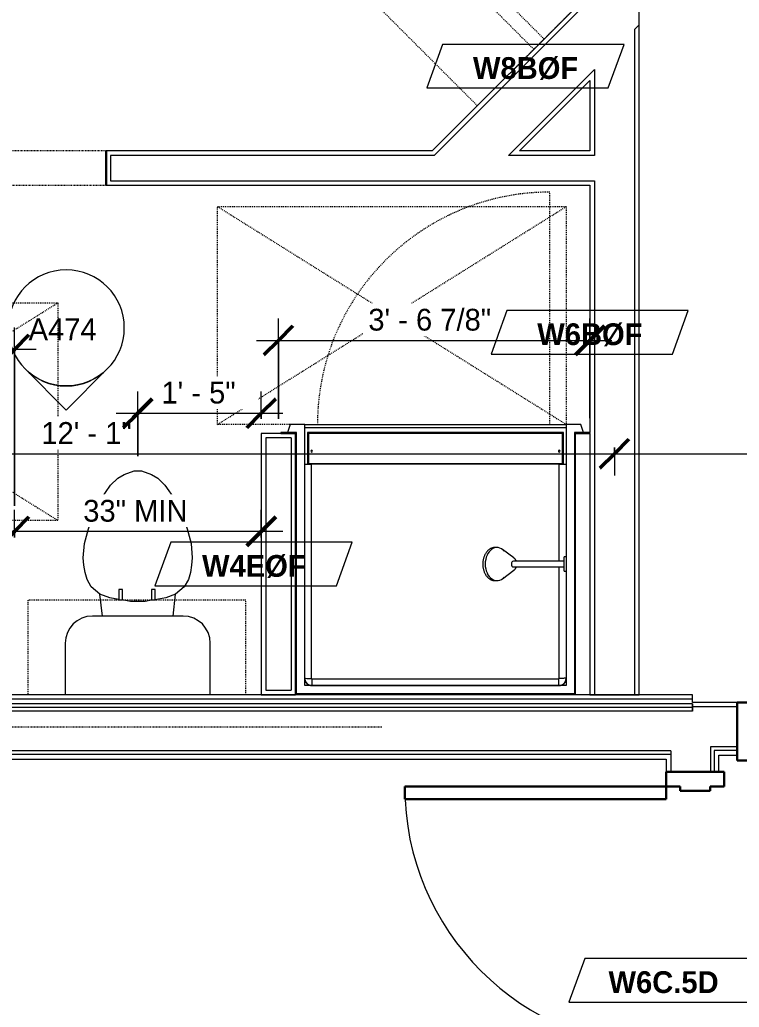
# Model space of a CAD drawing. Header units: inches. Extents: x -4010 to -1814, y 9846 to 12241.
# Drawn here: x -3594.3 to -3495.2, y 11711.6 to 11847.6 of the extents above; entities that cross this region are included whole.
import ezdxf

# ---------------------------------------------------------------- set-up
doc = ezdxf.new("R2010")
doc.units = ezdxf.units.IN
doc.header["$MEASUREMENT"] = 0
for name, pattern in [('Dash', [0.25, 0.125, -0.125]), ('Dash 3_32_', [0.1875, 0.09375, -0.09375]), ('Overhead', [0.15625, 0.09375, -0.0625])]:
    doc.linetypes.add(name, pattern=pattern)
for name, color, linetype, lineweight in [('0-1', 7, 'Continuous', 5), ('0-3', 8, 'Continuous', 9), ('A-ANNO-DIMS', 211, 'Continuous', 9), ('A-ANNO-DIMS-32', 211, 'Continuous', 9), ('A-DETL-1', 90, 'Dash 3_32_', 18), ('A-DETL-GENF-3', 92, 'Overhead', 9), ('A-DETL-MEDM', 33, 'Continuous', 30), ('A-DOOR-1', 7, 'Continuous', 9), ('A-DOOR-2', 10, 'Continuous', 30), ('A-DOOR-3', 31, 'Continuous', 9), ('A-DOOR-FRAM-2', 10, 'Continuous', 30), ('A-GENM', 5, 'Continuous', 9), ('A-GENM-HDLN', 13, 'Dash', 9), ('A-WALL', 113, 'Continuous', 18), ('A-WALL-2', 250, 'Continuous', 18), ('A-WALL-3', 113, 'Continuous', 9), ('A-WALL-IDEN', 211, 'Continuous', 9), ('G-ANNO-SYMB-3', 111, 'Continuous', 9), ('I-WALL-3', 7, 'Continuous', 9), ('I-WALL-4', 2, 'Continuous', 9), ('P-SANR-FIXT', 6, 'Continuous', 9), ('P-SANR-FIXT-HDLN', 131, 'Dash', 9), ('Q-CASE', 31, 'Continuous', 9), ('Q-CASE-1', 31, 'Dash', 9), ('Q-CASE-HDLN', 31, 'Dash', 9)]:
    doc.layers.add(name, color=color, linetype=linetype, lineweight=lineweight)
doc.styles.add('Century Gothic', font='ufonts.com_century-gothic.ttf', dxfattribs={"height": 3})
doc.styles.add('Century Gothic_B_1', font='GOTHICB.TTF', dxfattribs={"height": 3})
doc.dimstyles.new('OD_1__HACK_2', dxfattribs={"dimscale": 12, "dimtxt": 3.132505, "dimasz": 0.333333, "dimexe": 0.25, "dimexo": 0.166667, "dimgap": 0.041667, "dimtad": 1, "dimdec": 4, "dimrnd": 0.0625, "dimzin": 3, "dimdsep": 46, "dimlunit": 4, "dimtxsty": 'Century Gothic', "dimblk1": 'OBLIQUE', "dimblk2": 'OBLIQUE', "dimsah": 1, "dimcen": 0.09, "dimdle": 0.25, "dimazin": 0, "dimtfac": 1, "dimtdec": 4, "dimtix": 1, "dimtmove": 0, "dimatfit": 3, "dimfxl": 1, "dimtvp": 1, "dimtfill": 1, "dimfrac": 2, "dimtolj": 1, "dimtzin": 0, "dimarcsym": 2})
doc.dimstyles.new('OD_1__HACK_2_1', dxfattribs={"dimscale": 12, "dimtxt": 3.132505, "dimasz": 0.333333, "dimexe": 0.25, "dimexo": 0.166667, "dimgap": 0.041667, "dimtad": 1, "dimdec": 4, "dimrnd": 0.0625, "dimzin": 3, "dimdsep": 46, "dimlunit": 4, "dimtxsty": 'Century Gothic', "dimblk1": 'OBLIQUE', "dimblk2": 'OBLIQUE', "dimsah": 1, "dimcen": 0.09, "dimdle": 0.25, "dimazin": 0, "dimtfac": 1, "dimtdec": 4, "dimtix": 1, "dimtmove": 0, "dimatfit": 3, "dimfxl": 1, "dimtvp": 1, "dimtfill": 1, "dimfrac": 2, "dimtolj": 1, "dimtzin": 0, "dimarcsym": 2})

# ---------------------------------------------------------------- blocks, each defined once
blk = doc.blocks.new('HOLLOW METAL - UNIT DOOR-2191977-UNIT PLANS - 2ND _ 3RD FLOOR')
at = {"layer": 'A-DOOR-1'}
blk.add_arc((18, -3.875), 36, 180, 270, dxfattribs=at)
at = {"layer": 'A-DOOR-2'}
for p, q in [((16.25, -3.875), (18, -3.875)), ((16.25, -39.875), (16.25, -3.875)), ((18, -3.875), (18, -39.875)), ((18, -39.875), (16.25, -39.875))]:
    blk.add_line(p, q, dxfattribs=at)
at = {"layer": 'A-DOOR-FRAM-2'}
for p, q in [((-20, 4.125), (-18, 4.125)), ((-20, -3.875), (-20, 4.125)), ((-18, 4.125), (-18, 2.1875)), ((18, 4.125), (20, 4.125)), ((18, 2.1875), (18, 4.125)), ((20, 4.125), (20, -3.875)), ((-18, 2.1875), (-17.375, 2.1875)), ((-17.375, 2.1875), (-17.375, -1.9375)), ((17.375, 2.1875), (18, 2.1875)), ((17.375, -1.9375), (17.375, 2.1875)), ((-18, -1.9375), (-18, -3.875)), ((-17.375, -1.9375), (-18, -1.9375)), ((18, -1.9375), (17.375, -1.9375)), ((18, -3.875), (18, -1.9375)), ((-18, -3.875), (-20, -3.875)), ((20, -3.875), (18, -3.875))]:
    blk.add_line(p, q, dxfattribs=at)
blk = doc.blocks.new('HOLLOW METAL - UNIT DOOR-2191978-UNIT PLANS - 2ND _ 3RD FLOOR')
at = {"layer": 'A-DOOR-1'}
blk.add_arc((18, 3.875), 36, 90, 180, dxfattribs=at)
at = {"layer": 'A-DOOR-2'}
for p, q in [((18, 39.875), (16.25, 39.875)), ((16.25, 39.875), (16.25, 3.875)), ((18, 3.875), (18, 39.875)), ((16.25, 3.875), (18, 3.875))]:
    blk.add_line(p, q, dxfattribs=at)
at = {"layer": 'A-DOOR-FRAM-2'}
for p, q in [((-18, 3.875), (-20, 3.875)), ((-20, 3.875), (-20, -4.125)), ((-18, 1.9375), (-18, 3.875)), ((18, 3.875), (18, 1.9375)), ((20, 3.875), (18, 3.875)), ((20, -4.125), (20, 3.875)), ((-17.375, 1.9375), (-18, 1.9375)), ((-17.375, -2.1875), (-17.375, 1.9375)), ((18, 1.9375), (17.375, 1.9375)), ((17.375, 1.9375), (17.375, -2.1875)), ((-18, -4.125), (-18, -2.1875)), ((-18, -2.1875), (-17.375, -2.1875)), ((17.375, -2.1875), (18, -2.1875)), ((18, -2.1875), (18, -4.125)), ((-20, -4.125), (-18, -4.125)), ((18, -4.125), (20, -4.125))]:
    blk.add_line(p, q, dxfattribs=at)
blk = doc.blocks.new('CTR - 1st Phase - Common Walls_rvt-1-UNIT PLANS - 2ND _ 3RD FLOOR')
at = {"layer": 'A-WALL-2'}
for p, q in [((-3501.67, 11754), (-3852.47, 11754)), ((-3501.67, 11753.38), (-3852.47, 11753.38)), ((-3501.67, 11752.94), (-3501.67, 11753.38)), ((-3501.67, 11753.38), (-3501.67, 11752.94)), ((-3501.67, 11752.88), (-3852.47, 11752.88)), ((-3501.67, 11752.38), (-3852.47, 11752.38)), ((-3501.67, 11752.88), (-3501.67, 11752.94)), ((-3495.52, 11752.94), (-3501.67, 11752.94)), ((-3501.67, 11752.94), (-3501.67, 11752.88)), ((-3501.67, 11752.38), (-3501.67, 11752.88)), ((-3501.67, 11752.88), (-3501.67, 11752.38)), ((-3504.67, 11746.88), (-3852.47, 11746.88)), ((-3504.67, 11746.88), (-3504.67, 11746.38)), ((-3495.52, 11747.44), (-3499.17, 11747.44)), ((-3499.17, 11747.44), (-3499.17, 11746.94)), ((-3499.17, 11746.94), (-3499.17, 11746.88)), ((-3499.17, 11746.88), (-3499.17, 11746.31)), ((-3495.52, 11746.94), (-3498.67, 11746.94)), ((-3498.67, 11746.94), (-3498.67, 11746.88)), ((-3498.67, 11746.88), (-3498.67, 11746.38)), ((-3504.67, 11746.38), (-3852.47, 11746.38)), ((-3504.67, 11746.38), (-3504.67, 11745.75)), ((-3504.67, 11745.75), (-3504.67, 11743.99)), ((-3499.17, 11746.31), (-3499.17, 11743.99)), ((-3498.67, 11746.38), (-3498.67, 11746.31)), ((-3498.67, 11746.31), (-3498.67, 11743.99))]:
    blk.add_line(p, q, dxfattribs=at)
at = {"layer": 'I-WALL-3'}
for p, q in [((-3556.3, 11754.63), (-3852.47, 11754.63)), ((-3501.67, 11754.63), (-3517.8, 11754.63)), ((-3501.67, 11753.56), (-3501.67, 11754.63)), ((-3495.52, 11753.56), (-3501.67, 11753.56)), ((-3852.47, 11745.75), (-3505.3, 11745.75)), ((-3505.3, 11745.75), (-3505.3, 11743.99)), ((-3498.05, 11746.31), (-3495.52, 11746.31)), ((-3498.05, 11743.99), (-3498.05, 11746.31))]:
    blk.add_line(p, q, dxfattribs=at)
at = {"layer": '0-3'}
for name, p, rotation in [('HOLLOW METAL - UNIT DOOR-2191977-UNIT PLANS - 2ND _ 3RD FLOOR', (-3475.52, 11749.69), 180), ('HOLLOW METAL - UNIT DOOR-2191978-UNIT PLANS - 2ND _ 3RD FLOOR', (-3501.42, 11723.99), 89.99999999998884)]:
    blk.add_blockref(name, p, dxfattribs=dict(at, rotation=rotation))
blk = doc.blocks.new('Door-Opening - 34_ x 80_-3928388-UNIT PLANS - 2ND _ 3RD FLOOR')
at = {"layer": 'A-DETL-GENF-3'}
for p, q in [((16.68, 2.38), (-17.32, 2.38)), ((-17.32, -2.37), (16.68, -2.37))]:
    blk.add_line(p, q, dxfattribs=at)
at = {"layer": 'A-DETL-MEDM'}
for p, q in [((-17.32, 2.38), (-17.32, -2.37)), ((16.68, -2.37), (16.68, 2.38))]:
    blk.add_line(p, q, dxfattribs=at)
blk = doc.blocks.new('OD_CW_Closet - OD_CW_Closet-3852330-UNIT PLANS - 2ND _ 3RD FLOOR')
at = {"layer": 'Q-CASE-HDLN'}
for p, q in [((0.74, -24), (0.74, 0)), ((0.74, 0), (64.78, 0)), ((64.78, 0), (64.78, -24)), ((0.74, -11), (64.78, -11)), ((0.74, -13), (64.78, -13)), ((64.78, -24), (0.74, -24))]:
    blk.add_line(p, q, dxfattribs=at)
blk = doc.blocks.new('Toilet-Domestic-3D - Toilet-Domestic-3D-3234795-UNIT PLANS - 2ND _ 3RD FLOOR')
at = {"layer": 'P-SANR-FIXT'}
for p, q in [((-3.74, 10), (-2.74, 11)), ((-2.74, 11), (-1.87, 11.5)), ((-1.87, 11.5), (-0.5, 12)), ((-0.5, 12), (0.5, 12)), ((0.5, 12), (1.87, 11.5)), ((1.87, 11.5), (2.74, 11)), ((2.74, 11), (3.74, 10)), ((-5.13, 8), (-3.74, 10)), ((3.74, 10), (5.13, 8)), ((-6.06, 6), (-5.13, 8)), ((5.13, 8), (6.06, 6)), ((-6.79, 4), (-6.06, 6)), ((6.06, 6), (6.79, 4)), ((-7.33, 1.99), (-6.79, 4)), ((6.79, 4), (7.33, 1.99)), ((-7.5, 0), (-7.33, 1.99)), ((7.33, 1.99), (7.5, 0)), ((-7.41, -1), (-7.5, 0)), ((-7.24, -2), (-7.41, -1)), ((7.41, -1), (7.24, -2)), ((7.5, 0), (7.41, -1)), ((-6.97, -3), (-7.24, -2)), ((7.24, -2), (6.97, -3)), ((-6.4, -4), (-6.97, -3)), ((-5.21, -5), (-6.4, -4)), ((6.4, -4), (5.21, -5)), ((6.97, -3), (6.4, -4)), ((-3.84, -5.5), (-5.21, -5)), ((-4.86, -8.02), (-5.21, -5)), ((5.21, -5), (3.84, -5.5)), ((4.86, -8.02), (5.21, -5)), ((-2.61, -5.72), (-3.84, -5.5)), ((-1, -6), (-2.13, -5.8)), ((1, -6), (-1, -6)), ((1.89, -5.84), (1, -6)), ((3.84, -5.5), (2.37, -5.76)), ((6.25, -8.02), (-6.25, -8.02)), ((-9.98, -11.75), (-9.98, -18.86)), ((9.98, -18.86), (9.98, -11.75))]:
    blk.add_line(p, q, dxfattribs=at)
for centre, start, end in [((-6.25, -11.75), 90, 180), ((6.25, -11.75), 0, 90)]:
    blk.add_arc(centre, 3.73, start, end, dxfattribs=at)
blk = doc.blocks.new('ADA Clearances - 30_x48_-1721104-UNIT PLANS - 2ND _ 3RD FLOOR')
at = {"layer": 'A-GENM-HDLN'}
for p, q in [((15, 24), (-15, -24)), ((-15, 24), (15, -24)), ((-15, 14), (-15, 24)), ((-15, 24), (15, 24)), ((15, 24), (15, -24)), ((15, -24), (-15, -24))]:
    blk.add_line(p, q, dxfattribs=at)
blk = doc.blocks.new('300 Series Wall Hung Cabinet_326 - 30_-2909952-UNIT PLANS - 2ND _ 3RD FLOOR')
at = {"layer": 'Q-CASE'}
for p, q in [((-2.5, -13.19), (-2.01, -13.19)), ((-2.5, -13.19), (-2.5, -14.69)), ((-2.01, -14.69), (-2.01, -13.19)), ((2, -13.19), (2.49, -13.19)), ((2, -13.19), (2, -14.69)), ((2.49, -14.69), (2.49, -13.19)), ((-2.5, -14.69), (-2.01, -14.69)), ((2, -14.69), (2.49, -14.69))]:
    blk.add_line(p, q, dxfattribs=at)
at = {"layer": 'Q-CASE-1'}
for p, q in [((15, -0.19), (-15, -0.19)), ((-15, -0.19), (-15, -13.19)), ((15, -13.19), (15, -0.19)), ((-15, -13.19), (15, -13.19))]:
    blk.add_line(p, q, dxfattribs=at)
blk = doc.blocks.new('4LBS24238A75FTB_V2 - 4LBS24238A75FTB_V2-V76-UNIT PLANS - 2ND _ 3RD FLOOR')
at = {"layer": 'P-SANR-FIXT'}
for p, q in [((-0.75, 37.75), (-1.13, 36.62)), ((1.25, 37.75), (-0.75, 37.75)), ((1.25, 37.75), (37.25, 37.75)), ((1.25, 37.25), (1.25, 37.75)), ((1.25, 1.75), (1.25, 37.75)), ((37.25, 37.25), (1.25, 37.25)), ((37.25, 37.75), (37.25, 37.25)), ((39.25, 37.75), (37.25, 37.75)), ((37.25, 37.75), (37.25, 19.48)), ((39.63, 36.62), (39.25, 37.75)), ((0.12, 36.62), (-2.02, 36.62)), ((-2.02, 36.62), (-2.02, 36.5)), ((-2.02, 36.5), (0, 36.5)), ((0, 0.5), (0, 36.5)), ((0.12, 0.63), (0.12, 36.62)), ((1.62, 36.62), (1.62, 32.27)), ((36.88, 36.62), (1.62, 36.62)), ((36.75, 36.5), (1.75, 36.5)), ((1.75, 36.5), (1.75, 32.38)), ((36.75, 32.38), (36.75, 36.5)), ((36.88, 32.27), (36.88, 36.62)), ((40.52, 36.62), (38.38, 36.62)), ((38.38, 36.62), (38.38, 0.63)), ((38.5, 36.5), (38.5, 0.5)), ((38.5, 36.5), (40.52, 36.5)), ((40.52, 36.5), (40.52, 36.62)), ((1.75, 32.38), (36.75, 32.38)), ((2.2, 2.75), (2.2, 32.27)), ((36.3, 32.27), (2.2, 32.27)), ((36.3, 18.89), (36.3, 32.27)), ((36.3, 2.75), (36.3, 18.11)), ((37.25, 17.52), (37.25, 1.75)), ((37.25, 1.75), (1.25, 1.75)), ((1.28, 2.51), (1.3, 2.43)), ((1.37, 2.28), (1.38, 2.26)), ((1.4, 2.23), (1.42, 2.2)), ((1.51, 2.08), (1.58, 2.01)), ((1.7, 1.92), (1.73, 1.9)), ((1.93, 1.8), (2.01, 1.78)), ((2.25, 2.7), (36.25, 2.7)), ((2.25, 1.75), (2.25, 1.77)), ((2.25, 1.77), (36.25, 1.77)), ((36.25, 1.75), (36.25, 1.77)), ((36.49, 1.78), (36.57, 1.8)), ((36.77, 1.9), (36.8, 1.92)), ((36.92, 2.01), (36.99, 2.08)), ((37.08, 2.2), (37.1, 2.23)), ((37.12, 2.26), (37.13, 2.28)), ((37.2, 2.43), (37.22, 2.51)), ((38.5, 0.5), (0, 0.5)), ((38.38, 0.63), (0.12, 0.63))]:
    blk.add_line(p, q, dxfattribs=at)
for centre, radius, start, end in [((2.2, 34.06), 0.125, 0, 180), ((2.2, 34.06), 0.125, 180, 0), ((36.3, 34.06), 0.125, 0, 180), ((36.3, 34.06), 0.125, 180, 0), ((2.25, 2.75), 1, 180, 270), ((36.25, 2.75), 1, 270, 0)]:
    blk.add_arc(centre, radius, start, end, dxfattribs=at)
for centre, major_axis, start_param, end_param in [((2.2, 32.28), (-0.95, 0), 0, 1.570796), ((36.3, 32.28), (0.95, 0), 4.712389, 6.283185)]:
    blk.add_ellipse(centre, major_axis=major_axis, ratio=0.019505, start_param=start_param, end_param=end_param, dxfattribs=at)
for points, knots in [([(1.25, 2.77), (1.25, 2.77), (1.27, 2.76), (1.4, 2.76), (1.64, 2.75), (1.95, 2.75), (2.12, 2.75), (2.2, 2.75)], [-1, -1, -1, -1, -0.833333, -0.666667, -0.333333, -0.166667, 0, 0, 0, 0]), ([(1.25, 2.77), (1.25, 2.7), (1.26, 2.57), (1.34, 2.32), (1.52, 2.04), (1.8, 1.86), (2.05, 1.78), (2.18, 1.77), (2.25, 1.77)], [-1, -1, -1, -1, -0.875, -0.75, -0.5, -0.25, -0.125, 0, 0, 0, 0]), ([(2.2, 2.75), (2.2, 2.74), (2.2, 2.74), (2.2, 2.73), (2.21, 2.72), (2.21, 2.72), (2.22, 2.71), (2.23, 2.71), (2.24, 2.7), (2.24, 2.7), (2.25, 2.7), (2.25, 2.7)], [-1, -1, -1, -1, -0.833333, -0.75, -0.666667, -0.583333, -0.416667, -0.291667, -0.208333, -0.083333, 0, 0, 0, 0]), ([(36.25, 1.77), (36.32, 1.77), (36.45, 1.78), (36.7, 1.86), (36.98, 2.04), (37.16, 2.32), (37.24, 2.57), (37.25, 2.7), (37.25, 2.77)], [-1, -1, -1, -1, -0.875, -0.75, -0.5, -0.25, -0.125, 0, 0, 0, 0]), ([(36.25, 2.7), (36.26, 2.7), (36.26, 2.7), (36.27, 2.7), (36.28, 2.71), (36.28, 2.71), (36.29, 2.72), (36.29, 2.73), (36.3, 2.74), (36.3, 2.74), (36.3, 2.75), (36.3, 2.75)], [-1, -1, -1, -1, -0.833333, -0.75, -0.666667, -0.583333, -0.416667, -0.291667, -0.208333, -0.083333, 0, 0, 0, 0]), ([(1.59, 2), (1.54, 2.04), (1.47, 2.12), (1.41, 2.21), (1.38, 2.25)], [0.4611793, 0.4611793, 0.4611793, 0.4611793, 0.5714286, 0.6665731, 0.6665731, 0.6665731, 0.6665731]), ([(2.25, 1.75), (2.17, 1.75), (2.03, 1.77), (1.86, 1.82), (1.77, 1.87), (1.75, 1.88)], [0, 0, 0, 0, 0.1428571, 0.2857143, 0.3333068, 0.3333068, 0.3333068, 0.3333068]), ([(36.25, 1.8), (36.25, 1.82), (36.25, 1.91), (36.25, 2.14), (36.25, 2.45), (36.25, 2.62), (36.25, 2.7)], [-0.8333333, -0.8333333, -0.8333333, -0.8333333, -0.6666667, -0.3333333, -0.1666667, 0, 0, 0, 0]), ([(36.75, 1.88), (36.7, 1.85), (36.59, 1.8), (36.42, 1.76), (36.31, 1.75), (36.25, 1.75)], [0.6666667, 0.6666667, 0.6666667, 0.6666667, 0.7857143, 0.8928571, 1, 1, 1, 1]), ([(37.01, 2.1), (36.97, 2.05), (36.89, 1.97), (36.79, 1.91), (36.75, 1.88)], [0.4475924, 0.4475924, 0.4475924, 0.4475924, 0.5714286, 0.6665731, 0.6665731, 0.6665731, 0.6665731]), ([(37.19, 2.42), (37.18, 2.38), (37.16, 2.33), (37.13, 2.27), (37.12, 2.25)], [0.2174647, 0.2174647, 0.2174647, 0.2174647, 0.2857143, 0.3333068, 0.3333068, 0.3333068, 0.3333068])]:
    blk.add_open_spline(points, degree=3, knots=knots, dxfattribs=at)
for points in [[(1.25, 2.71), (1.25, 2.72), (1.25, 2.74), (1.25, 2.75)], [(37.25, 2.77), (37.25, 2.77), (37.23, 2.76), (37.13, 2.76), (36.98, 2.76), (36.78, 2.75), (36.55, 2.75), (36.38, 2.75), (36.3, 2.75)], [(37.25, 2.75), (37.25, 2.72), (37.25, 2.7), (37.25, 2.67)], [(1.38, 2.25), (1.37, 2.27), (1.36, 2.3), (1.35, 2.32)], [(1.75, 1.88), (1.71, 1.91), (1.67, 1.94), (1.63, 1.97)], [(2.25, 1.8), (2.25, 1.82), (2.25, 1.88), (2.25, 2.03), (2.25, 2.22), (2.25, 2.45), (2.25, 2.62), (2.25, 2.7)], [(37.12, 2.25), (37.09, 2.21), (37.07, 2.18), (37.04, 2.14)]]:
    blk.add_open_spline(points, degree=3, dxfattribs=at)
at = {"layer": 'P-SANR-FIXT-HDLN'}
blk.add_line((35, 37.75), (35, 69.75), dxfattribs=at)
blk.add_arc((35, 37.75), 32, 90, 180, dxfattribs=at)
blk = doc.blocks.new('Shower Head - Shower Head-3265626-UNIT PLANS - 2ND _ 3RD FLOOR')
at = {"layer": 'P-SANR-FIXT'}
for p, q in [((-0.98, 0), (0.98, 0)), ((-0.98, 0), (-0.98, -0.26)), ((0.98, -0.26), (-0.98, -0.26)), ((-0.39, -0.26), (-0.39, -1)), ((0.39, -1), (0.39, -0.26)), ((0.98, -0.26), (0.98, 0)), ((-0.39, -6.01), (-0.39, -7.27)), ((0.39, -7.27), (0.39, -6.01)), ((-0.84, -7.19), (-2.02, -8.78)), ((2.02, -8.78), (0.84, -7.19)), ((-2.28, -9.54), (-2.28, -9.81)), ((2.28, -9.81), (2.28, -9.54))]:
    blk.add_line(p, q, dxfattribs=at)
at = {"layer": 'P-SANR-FIXT', "flags": 128}
for points in [[(-0.39, -1), (-0.39, -1.29), (-0.39, -1.57), (-0.39, -1.85), (-0.39, -2.13), (-0.39, -2.41), (-0.39, -2.69), (-0.39, -2.96), (-0.39, -3.23), (-0.39, -3.5), (-0.39, -3.76), (-0.39, -4.02), (-0.39, -4.27), (-0.39, -4.52), (-0.39, -4.77), (-0.39, -5), (-0.39, -5.23), (-0.39, -5.46), (-0.39, -5.67), (-0.39, -5.88), (-0.39, -6.01)], [(0.39, -6.01), (0.39, -5.81), (0.39, -5.6), (0.39, -5.38), (0.39, -5.15), (0.39, -4.92), (0.39, -4.68), (0.39, -4.43), (0.39, -4.18), (0.39, -3.93), (0.39, -3.67), (0.39, -3.4), (0.39, -3.13), (0.39, -2.86), (0.39, -2.59), (0.39, -2.31), (0.39, -2.03), (0.39, -1.75), (0.39, -1.46), (0.39, -1.18), (0.39, -1)], [(-0.39, -6.87), (-0.43, -6.88), (-0.46, -6.9), (-0.49, -6.91), (-0.52, -6.93), (-0.55, -6.94), (-0.58, -6.96), (-0.61, -6.98), (-0.64, -7), (-0.67, -7.03), (-0.7, -7.05), (-0.73, -7.07), (-0.76, -7.1), (-0.78, -7.13), (-0.81, -7.16), (-0.83, -7.19), (-0.84, -7.19)], [(0.84, -7.19), (0.81, -7.16), (0.79, -7.13), (0.76, -7.1), (0.73, -7.08), (0.7, -7.05), (0.68, -7.03), (0.65, -7.01), (0.62, -6.98), (0.59, -6.97), (0.56, -6.95), (0.53, -6.93), (0.49, -6.91), (0.46, -6.9), (0.43, -6.89), (0.4, -6.87)], [(-2.28, -9.81), (-2.28, -9.88), (-2.28, -9.95), (-2.27, -10.02), (-2.25, -10.09), (-2.24, -10.16), (-2.21, -10.23), (-2.19, -10.3), (-2.16, -10.36), (-2.13, -10.43), (-2.09, -10.49), (-2.05, -10.55), (-2.01, -10.61), (-1.97, -10.67), (-1.92, -10.73), (-1.86, -10.79), (-1.81, -10.84), (-1.75, -10.89), (-1.69, -10.94), (-1.63, -10.99), (-1.57, -11.04), (-1.5, -11.08), (-1.43, -11.12), (-1.36, -11.16), (-1.28, -11.2), (-1.21, -11.24), (-1.13, -11.27), (-1.05, -11.3), (-0.97, -11.33), (-0.89, -11.36), (-0.81, -11.38), (-0.72, -11.4), (-0.64, -11.42), (-0.55, -11.44), (-0.47, -11.45), (-0.38, -11.46), (-0.29, -11.47), (-0.2, -11.48), (-0.11, -11.49), (-0.02, -11.49), (0, -11.49)], [(0, -11.49), (0.09, -11.49), (0.18, -11.48), (0.27, -11.48), (0.35, -11.47), (0.44, -11.46), (0.53, -11.44), (0.62, -11.43), (0.7, -11.41), (0.79, -11.39), (0.87, -11.36), (0.95, -11.34), (1.03, -11.31), (1.11, -11.28), (1.19, -11.25), (1.26, -11.21), (1.34, -11.17), (1.41, -11.13), (1.48, -11.09), (1.55, -11.05), (1.61, -11), (1.68, -10.95), (1.74, -10.9), (1.8, -10.85), (1.85, -10.8), (1.9, -10.74), (1.95, -10.69), (2, -10.63), (2.04, -10.57), (2.08, -10.51), (2.12, -10.44), (2.15, -10.38), (2.18, -10.31), (2.21, -10.25), (2.23, -10.18), (2.25, -10.11), (2.26, -10.04), (2.27, -9.97), (2.28, -9.9), (2.28, -9.83), (2.28, -9.81)]]:
    blk.add_lwpolyline(points, dxfattribs=at)
at = {"layer": 'P-SANR-FIXT'}
for centre, major_axis, start_param, end_param in [((0, -7.27), (0.394, 0), 3.141593, 4.712389), ((0, -7.27), (-0.394, 0), 1.570796, 3.141593), ((0, -9.54), (2.28, 0), 2.468394, 4.712389), ((0, -9.54), (-2.28, 0), 1.570796, 3.814791)]:
    blk.add_ellipse(centre, major_axis=major_axis, ratio=0.707107, start_param=start_param, end_param=end_param, dxfattribs=at)
blk = doc.blocks.new('ADA Clearances - 30_x48_-V103-UNIT PLANS - 2ND _ 3RD FLOOR')
at = {"layer": 'A-GENM-HDLN'}
for p, q in [((15, 24), (-15, -24)), ((-15, 24), (15, -24)), ((-15, -24), (-15, 24)), ((-15, 24), (15, 24)), ((15, 24), (15, -24)), ((15, -24), (-15, -24))]:
    blk.add_line(p, q, dxfattribs=at)
blk = doc.blocks.new('Elevation - Filled Arrow-152140-UNIT PLANS - 2ND _ 3RD FLOOR')
at = {"layer": 'G-ANNO-SYMB-3'}
for start, end in [(360, 180), (180, 360)]:
    blk.add_arc((0, 0), 0.25, start, end, dxfattribs=at)
blk = doc.blocks.new('Elevation - Filled Arrow-151867-UNIT PLANS - 2ND _ 3RD FLOOR')
at = {"layer": 'G-ANNO-SYMB-3'}
for p, q in [((0, 0.3536), (-0.1768, 0.1768)), ((0.1768, 0.1768), (0, 0.3536))]:
    blk.add_line(p, q, dxfattribs=at)
blk.add_arc((0, 0), 0.25, 45, 135, dxfattribs=at)
blk = doc.blocks.new('DIMBLOCK127-UNIT PLANS - 2ND _ 3RD FLOOR')
at = {"layer": 'A-ANNO-DIMS-32', "lineweight": 50}
for p, q in [((-3657.41, 11787.84), (-3655.41, 11789.84)), ((-3512.41, 11787.84), (-3510.41, 11789.84)), ((-3657.41, 11787.84), (-3659.41, 11785.84)), ((-3512.41, 11787.84), (-3514.41, 11785.84))]:
    blk.add_line(p, q, dxfattribs=at)
at = {"layer": 'A-ANNO-DIMS-32'}
for p, q in [((-3660.41, 11787.84), (-3512.41, 11787.84)), ((-3657.41, 11788.67), (-3657.41, 11784.84)), ((-3657.41, 11787.84), (-3657.41, 11788.67)), ((-3512.41, 11788.67), (-3512.41, 11784.84)), ((-3512.41, 11787.84), (-3512.41, 11788.67))]:
    blk.add_line(p, q, dxfattribs=at)
at = {"layer": 'A-ANNO-DIMS-32', "color": 0, "insert": (-3591.32, 11792.19), "char_height": 3, "width": 15.394, "attachment_point": 1, "line_spacing_factor": 0.984502, "style": 'Century Gothic', "bg_fill": 3, "box_fill_scale": 1.25, "bg_fill_color": 256, "bg_fill_true_color": 13158600, "bg_fill_transparency": 0}
blk.add_mtext('12\' - 1"', dxfattribs=at)
blk = doc.blocks.new('_Oblique')
at = {"color": 0, "linetype": 'ByBlock', "lineweight": -2}
blk.add_line((-0.5, -0.5), (0.5, 0.5), dxfattribs=at)
blk = doc.blocks.new('DIMBLOCK128-UNIT PLANS - 2ND _ 3RD FLOOR')
at = {"layer": 'A-ANNO-DIMS-32'}
for p, q in [((-3459.41, 11804.94), (-3459.41, 11784.84)), ((-3459.41, 11787.84), (-3459.41, 11804.94)), ((-3512.41, 11788.67), (-3512.41, 11784.84)), ((-3512.41, 11787.84), (-3512.41, 11788.67)), ((-3512.41, 11787.84), (-3459.41, 11787.84))]:
    blk.add_line(p, q, dxfattribs=at)
at = {"layer": 'A-ANNO-DIMS-32', "lineweight": 50}
for p, q in [((-3512.41, 11787.84), (-3510.41, 11789.84)), ((-3459.41, 11787.84), (-3457.41, 11789.84)), ((-3512.41, 11787.84), (-3514.41, 11785.84)), ((-3459.41, 11787.84), (-3461.41, 11785.84))]:
    blk.add_line(p, q, dxfattribs=at)
at = {"layer": 'A-ANNO-DIMS-32', "color": 0, "insert": (-3491.15, 11792.19), "char_height": 3, "width": 12.5897, "attachment_point": 1, "line_spacing_factor": 0.984502, "style": 'Century Gothic', "bg_fill": 3, "box_fill_scale": 1.25, "bg_fill_color": 256, "bg_fill_true_color": 13158600, "bg_fill_transparency": 0}
blk.add_mtext('4\' - 5"', dxfattribs=at)
blk = doc.blocks.new('DIMBLOCK335-UNIT PLANS - 2ND _ 3RD FLOOR')
at = {"layer": 'A-ANNO-DIMS-32'}
for p, q in [((-3595.03, 11776.29), (-3595.03, 11780.12)), ((-3561.05, 11776.29), (-3561.05, 11780.12)), ((-3558.05, 11777.12), (-3598.03, 11777.12)), ((-3595.03, 11777.12), (-3595.03, 11776.29)), ((-3561.05, 11777.12), (-3561.05, 11776.29))]:
    blk.add_line(p, q, dxfattribs=at)
at = {"layer": 'A-ANNO-DIMS-32', "lineweight": 50}
for p, q in [((-3595.03, 11777.12), (-3593.03, 11779.12)), ((-3561.05, 11777.12), (-3559.05, 11779.12)), ((-3595.03, 11777.12), (-3597.03, 11775.12)), ((-3561.05, 11777.12), (-3563.05, 11775.12))]:
    blk.add_line(p, q, dxfattribs=at)
at = {"layer": 'A-ANNO-DIMS-32', "color": 0, "insert": (-3585.55, 11781.47), "char_height": 3, "width": 18.0194, "attachment_point": 1, "line_spacing_factor": 0.984502, "style": 'Century Gothic', "bg_fill": 3, "box_fill_scale": 1.25, "bg_fill_color": 256, "bg_fill_true_color": 13158600, "bg_fill_transparency": 0}
blk.add_mtext('33" MIN', dxfattribs=at)
blk = doc.blocks.new('DIMBLOCK349-UNIT PLANS - 2ND _ 3RD FLOOR')
at = {"layer": 'A-ANNO-DIMS-32'}
for p, q in [((-3558.68, 11792.63), (-3558.68, 11806.45)), ((-3515.78, 11792.75), (-3515.78, 11806.45)), ((-3561.68, 11803.45), (-3512.78, 11803.45)), ((-3558.68, 11803.45), (-3558.68, 11792.63)), ((-3515.78, 11803.45), (-3515.78, 11792.75))]:
    blk.add_line(p, q, dxfattribs=at)
at = {"layer": 'A-ANNO-DIMS-32', "lineweight": 50}
for p, q in [((-3558.68, 11803.45), (-3556.68, 11805.45)), ((-3515.78, 11803.45), (-3513.78, 11805.45)), ((-3558.68, 11803.45), (-3560.68, 11801.45)), ((-3515.78, 11803.45), (-3517.78, 11801.45))]:
    blk.add_line(p, q, dxfattribs=at)
at = {"layer": 'A-ANNO-DIMS-32', "color": 0, "insert": (-3546.3, 11807.8), "char_height": 3, "width": 21.7784, "attachment_point": 1, "line_spacing_factor": 0.984502, "style": 'Century Gothic', "bg_fill": 3, "box_fill_scale": 1.25, "bg_fill_color": 256, "bg_fill_true_color": 13158600, "bg_fill_transparency": 0}
blk.add_mtext('3\' - 6 7/8"', dxfattribs=at)
blk = doc.blocks.new('DIMBLOCK350-UNIT PLANS - 2ND _ 3RD FLOOR')
at = {"layer": 'A-ANNO-DIMS-32'}
for p, q in [((-3578.04, 11787.48), (-3578.04, 11796.4)), ((-3561.05, 11792.63), (-3561.05, 11796.4)), ((-3581.04, 11793.4), (-3558.05, 11793.4)), ((-3578.04, 11793.4), (-3578.04, 11787.48)), ((-3561.05, 11793.4), (-3561.05, 11792.63))]:
    blk.add_line(p, q, dxfattribs=at)
at = {"layer": 'A-ANNO-DIMS-32', "lineweight": 50}
for p, q in [((-3578.04, 11793.4), (-3576.04, 11795.4)), ((-3561.05, 11793.4), (-3559.05, 11795.4)), ((-3578.04, 11793.4), (-3580.04, 11791.4)), ((-3561.05, 11793.4), (-3563.05, 11791.4))]:
    blk.add_line(p, q, dxfattribs=at)
at = {"layer": 'A-ANNO-DIMS-32', "color": 0, "insert": (-3574.79, 11797.75), "char_height": 3, "width": 12.5897, "attachment_point": 1, "line_spacing_factor": 0.984502, "style": 'Century Gothic', "bg_fill": 3, "box_fill_scale": 1.25, "bg_fill_color": 256, "bg_fill_true_color": 13158600, "bg_fill_transparency": 0}
blk.add_mtext('1\' - 5"', dxfattribs=at)
blk = doc.blocks.new('DIMBLOCK351-UNIT PLANS - 2ND _ 3RD FLOOR')
at = {"layer": 'A-ANNO-DIMS-32'}
for p, q in [((-3655.03, 11780.63), (-3655.03, 11805.21)), ((-3595.03, 11780.63), (-3595.03, 11805.21)), ((-3592.03, 11802.21), (-3658.03, 11802.21)), ((-3655.03, 11802.21), (-3655.03, 11780.63)), ((-3595.03, 11802.21), (-3595.03, 11780.63))]:
    blk.add_line(p, q, dxfattribs=at)
at = {"layer": 'A-ANNO-DIMS-32', "lineweight": 50}
for p, q in [((-3655.03, 11802.21), (-3653.03, 11804.21)), ((-3595.03, 11802.21), (-3593.03, 11804.21)), ((-3655.03, 11802.21), (-3657.03, 11800.21)), ((-3595.03, 11802.21), (-3597.03, 11800.21))]:
    blk.add_line(p, q, dxfattribs=at)
at = {"layer": 'A-ANNO-DIMS-32', "color": 0, "insert": (-3630.28, 11806.55), "char_height": 3, "width": 12.5897, "attachment_point": 1, "line_spacing_factor": 0.984502, "style": 'Century Gothic', "bg_fill": 3, "box_fill_scale": 1.25, "bg_fill_color": 256, "bg_fill_true_color": 13158600, "bg_fill_transparency": 0}
blk.add_mtext('5\' - 0"', dxfattribs=at)
blk = doc.blocks.new('Wall Tag - Arch Wall-3956453-UNIT PLANS - 2ND _ 3RD FLOOR')
at = {"layer": 'A-WALL-IDEN'}
for p, q in [((-0.3561, 0.0937), (-0.4244, -0.0937)), ((0.4244, 0.0937), (-0.3561, 0.0937)), ((0.3561, -0.0937), (0.4244, 0.0937)), ((-0.4244, -0.0937), (0.3561, -0.0937))]:
    blk.add_line(p, q, dxfattribs=at)

msp = doc.modelspace()

# ---------------------------------------------------------------- linework, layer by layer
at = {"layer": 'A-DETL-1'}
msp.add_line((-3598.32374, 11750.1894), (-3544.32374, 11750.1894), dxfattribs=at)
at = {"layer": 'A-WALL'}
for p, q in [((-3537.25398, 11828.9394), (-3515.15554, 11851.03784)), ((-3509.65554, 11846.28479), (-3509.03054, 11846.90979)), ((-3509.65554, 11846.28479), (-3509.65554, 11754.6269)), ((-3527.00093, 11828.9394), (-3515.15554, 11840.78479)), ((-3515.15554, 11840.78479), (-3515.15554, 11828.9394)), ((-3581.78054, 11828.9394), (-3581.78054, 11825.4394)), ((-3537.25398, 11828.9394), (-3581.78054, 11828.9394)), ((-3515.15554, 11828.9394), (-3527.00093, 11828.9394)), ((-3581.78054, 11825.4394), (-3515.15554, 11825.4394)), ((-3515.15554, 11825.4394), (-3515.15554, 11754.6269)), ((-3556.92945, 11790.0019), (-3560.42945, 11790.0019)), ((-3560.42945, 11790.0019), (-3560.42945, 11755.2519)), ((-3556.92945, 11790.0019), (-3556.92945, 11755.2519)), ((-3560.42945, 11755.2519), (-3556.92945, 11755.2519))]:
    msp.add_line(p, q, dxfattribs=at)
at = {"layer": 'A-WALL-3'}
for p, q in [((-3509.03054, 11754.6269), (-3509.03054, 11854.18105)), ((-3515.78054, 11839.2759), (-3515.78054, 11829.5644)), ((-3537.51286, 11829.5644), (-3582.40554, 11829.5644)), ((-3515.78054, 11829.5644), (-3525.49204, 11829.5644)), ((-3582.40554, 11824.8144), (-3515.78054, 11824.8144)), ((-3515.78054, 11824.8144), (-3515.78054, 11790.7519)), ((-3515.78054, 11790.6269), (-3515.78054, 11754.6269)), ((-3515.78054, 11754.6269), (-3509.03054, 11754.6269))]:
    msp.add_line(p, q, dxfattribs=at)
at = {"layer": 'I-WALL-4'}
for p, q in [((-3515.78054, 11851.29672), (-3537.51286, 11829.5644)), ((-3525.49204, 11829.5644), (-3515.78054, 11839.2759)), ((-3558.32835, 11790.6269), (-3561.05445, 11790.6269)), ((-3561.05445, 11790.6269), (-3561.05445, 11754.6269)), ((-3561.05445, 11754.6269), (-3556.30445, 11754.6269))]:
    msp.add_line(p, q, dxfattribs=at)

# ---------------------------------------------------------------- block references
at = {"layer": '0-1'}
msp.add_blockref('CTR - 1st Phase - Common Walls_rvt-1-UNIT PLANS - 2ND _ 3RD FLOOR', (0, 0), dxfattribs=at)
at = {"layer": 'A-DOOR-3'}
msp.add_blockref('Door-Opening - 34_ x 80_-3928388-UNIT PLANS - 2ND _ 3RD FLOOR', (-3599.08315, 11827.1894), dxfattribs=at)
at = {"layer": 'A-GENM'}
for name, p, rotation in [('ADA Clearances - 30_x48_-1721104-UNIT PLANS - 2ND _ 3RD FLOOR', (-3543.05445, 11806.8769), 89.9999999998784), ('ADA Clearances - 30_x48_-V103-UNIT PLANS - 2ND _ 3RD FLOOR', (-3613.03054, 11793.63149), 90.00000000006271)]:
    msp.add_blockref(name, p, dxfattribs=dict(at, rotation=rotation))
at = {"layer": 'A-WALL-IDEN', "xscale": 31.99999999999999, "yscale": 31.99999999999999, "zscale": 31.99999999999999}
for p in [(-3524.67317, 11841.22748), (-3505.09175, 11715.2769)]:
    msp.add_blockref('Wall Tag - Arch Wall-3956453-UNIT PLANS - 2ND _ 3RD FLOOR', p, dxfattribs=at)
at = {"layer": 'G-ANNO-SYMB-3', "xscale": 31.99999999999999, "yscale": 31.99999999999999, "zscale": 31.99999999999999}
msp.add_blockref('Elevation - Filled Arrow-152140-UNIT PLANS - 2ND _ 3RD FLOOR', (-3587.89746, 11805.16762), dxfattribs=at)
at = {"layer": 'G-ANNO-SYMB-3', "extrusion": (0, 0, -1), "xscale": 31.99999999999999, "yscale": 31.99999999999999, "zscale": 31.99999999999999, "rotation": 180}
msp.add_blockref('Elevation - Filled Arrow-151867-UNIT PLANS - 2ND _ 3RD FLOOR', (3587.89746, 11805.16762), dxfattribs=at)
at = {"layer": 'P-SANR-FIXT'}
for name, p in [('4LBS24238A75FTB_V2 - 4LBS24238A75FTB_V2-V76-UNIT PLANS - 2ND _ 3RD FLOOR', (-3556.30445, 11754.1269)), ('Toilet-Domestic-3D - Toilet-Domestic-3D-3234795-UNIT PLANS - 2ND _ 3RD FLOOR', (-3578.04249, 11773.48271))]:
    msp.add_blockref(name, p, dxfattribs=at)
at = {"layer": 'P-SANR-FIXT', "rotation": 270.0000000000801}
msp.add_blockref('Shower Head - Shower Head-3265626-UNIT PLANS - 2ND _ 3RD FLOOR', (-3519.05445, 11772.6269), dxfattribs=at)
at = {"layer": 'Q-CASE'}
for name, p, rotation in [('OD_CW_Closet - OD_CW_Closet-3852330-UNIT PLANS - 2ND _ 3RD FLOOR', (-3530.77106, 11835.26293), 134.9999999999961), ('300 Series Wall Hung Cabinet_326 - 30_-2909952-UNIT PLANS - 2ND _ 3RD FLOOR', (-3578.16749, 11754.44399), 180)]:
    msp.add_blockref(name, p, dxfattribs=dict(at, rotation=rotation))

# ---------------------------------------------------------------- texts
at = {"layer": 'A-WALL-IDEN', "char_height": 3, "attachment_point": 1, "style": 'Century Gothic_B_1'}
for s, insert, width in [('W8BØF', (-3531.88909, 11842.47501), 17.372), ('W6C.5D', (-3513.22736, 11716.52443), 19.594)]:
    msp.add_mtext(s, dxfattribs=dict(at, insert=insert, width=width))
at = {"layer": 'G-ANNO-SYMB-3', "char_height": 3, "attachment_point": 1, "style": 'Century Gothic'}
for s, insert, width in [('A474', (-3593.0734, 11806.47404), 12.221), ('6D', (-3590.76535, 11792.40095), 6.666)]:
    msp.add_mtext(s, dxfattribs=dict(at, insert=insert, width=width))

# ---------------------------------------------------------------- next in the draw order: dimensions: what is measured, and where the dimension line sits
at = {"layer": 'A-ANNO-DIMS'}
dim = msp.add_linear_dim(base=(-3512.40554, 11787.84466), p1=(-3657.40554, 11790.67309), p2=(-3512.40554, 11790.67309), dimstyle='OD_1__HACK_2', override={"dimpost": '<>', "dimfxl": 145}, dxfattribs=at)
dim.commit()
dim.dimension.update_dxf_attribs({"geometry": 'DIMBLOCK127-UNIT PLANS - 2ND _ 3RD FLOOR', "text_midpoint": (-3584.90554, 11789.88239)})
dim = msp.add_linear_dim(base=(-3595.03054, 11777.12196), p1=(-3561.05445, 11774.29353), p2=(-3595.03054, 11774.29353), text='33" MIN', dimstyle='OD_1__HACK_2_1', override={"dimpost": '<>', "dimfxl": 33.976091}, dxfattribs=at)
dim.commit()
dim.dimension.update_dxf_attribs({"geometry": 'DIMBLOCK335-UNIT PLANS - 2ND _ 3RD FLOOR', "text_midpoint": (-3578.04249, 11779.19742)})

# ---------------------------------------------------------------- next in the draw order: block references
at = {"layer": 'A-WALL-IDEN', "xscale": 31.99999999999999, "yscale": 31.99999999999999, "zscale": 31.99999999999999}
msp.add_blockref('Wall Tag - Arch Wall-3956453-UNIT PLANS - 2ND _ 3RD FLOOR', (-3562.09746, 11772.6269), dxfattribs=at)

# ---------------------------------------------------------------- next in the draw order: texts
at = {"layer": 'A-WALL-IDEN', "insert": (-3569.1937, 11773.87443), "char_height": 3, "width": 17.069, "attachment_point": 1, "style": 'Century Gothic_B_1'}
msp.add_mtext('W4EØF', dxfattribs=at)

# ---------------------------------------------------------------- next in the draw order: dimensions: what is measured, and where the dimension line sits
at = {"layer": 'A-ANNO-DIMS'}
for base, p1, p2, dimstyle, override, picture, middle in [((-3655.03054, 11802.20824), (-3595.03054, 11778.63149), (-3655.03054, 11778.63149), 'OD_1__HACK_2_1', {"dimpost": '<>', "dimfxl": 60}, 'DIMBLOCK351-UNIT PLANS - 2ND _ 3RD FLOOR', (-3625.03054, 11804.2837)), ((-3459.40554, 11787.84466), (-3512.40554, 11790.67309), (-3459.40554, 11806.9394), 'OD_1__HACK_2', {"dimpost": '<>', "dimfxl": 55.439993}, 'DIMBLOCK128-UNIT PLANS - 2ND _ 3RD FLOOR', (-3485.90554, 11789.92012))]:
    dim = msp.add_linear_dim(base=base, p1=p1, p2=p2, dimstyle=dimstyle, override=override, dxfattribs=at)
    dim.commit()
    dim.dimension.update_dxf_attribs({"geometry": picture, "text_midpoint": middle})

# ---------------------------------------------------------------- next in the draw order: dimensions: what is measured, and where the dimension line sits
dim = msp.add_linear_dim(base=(-3515.78054, 11803.45074), p1=(-3558.67945, 11790.6269), p2=(-3515.78054, 11790.7519), dimstyle='OD_1__HACK_2_1', override={"dimpost": '<>', "dimfxl": 42.899091}, dxfattribs=at)
dim.commit()
dim.dimension.update_dxf_attribs({"geometry": 'DIMBLOCK349-UNIT PLANS - 2ND _ 3RD FLOOR', "text_midpoint": (-3537.22999, 11805.69241)})

# ---------------------------------------------------------------- next in the draw order: block references
at = {"layer": 'A-WALL-IDEN', "xscale": 31.99999999999999, "yscale": 31.99999999999999, "zscale": 31.99999999999999}
msp.add_blockref('Wall Tag - Arch Wall-3956453-UNIT PLANS - 2ND _ 3RD FLOOR', (-3515.82355, 11804.54966), dxfattribs=at)

# ---------------------------------------------------------------- next in the draw order: texts
at = {"layer": 'A-WALL-IDEN', "insert": (-3523.03947, 11805.79719), "char_height": 3, "width": 17.372, "attachment_point": 1, "style": 'Century Gothic_B_1'}
msp.add_mtext('W6BØF', dxfattribs=at)

# ---------------------------------------------------------------- next in the draw order: dimensions: what is measured, and where the dimension line sits
at = {"layer": 'A-ANNO-DIMS'}
dim = msp.add_linear_dim(base=(-3561.05445, 11793.40463), p1=(-3578.04249, 11785.48271), p2=(-3561.05445, 11790.6269), dimstyle='OD_1__HACK_2_1', override={"dimpost": '<>', "dimfxl": 17.749827}, dxfattribs=at)
dim.commit()
dim.dimension.update_dxf_attribs({"geometry": 'DIMBLOCK350-UNIT PLANS - 2ND _ 3RD FLOOR', "text_midpoint": (-3569.54847, 11795.44236)})

doc.saveas('drawing.dxf')
